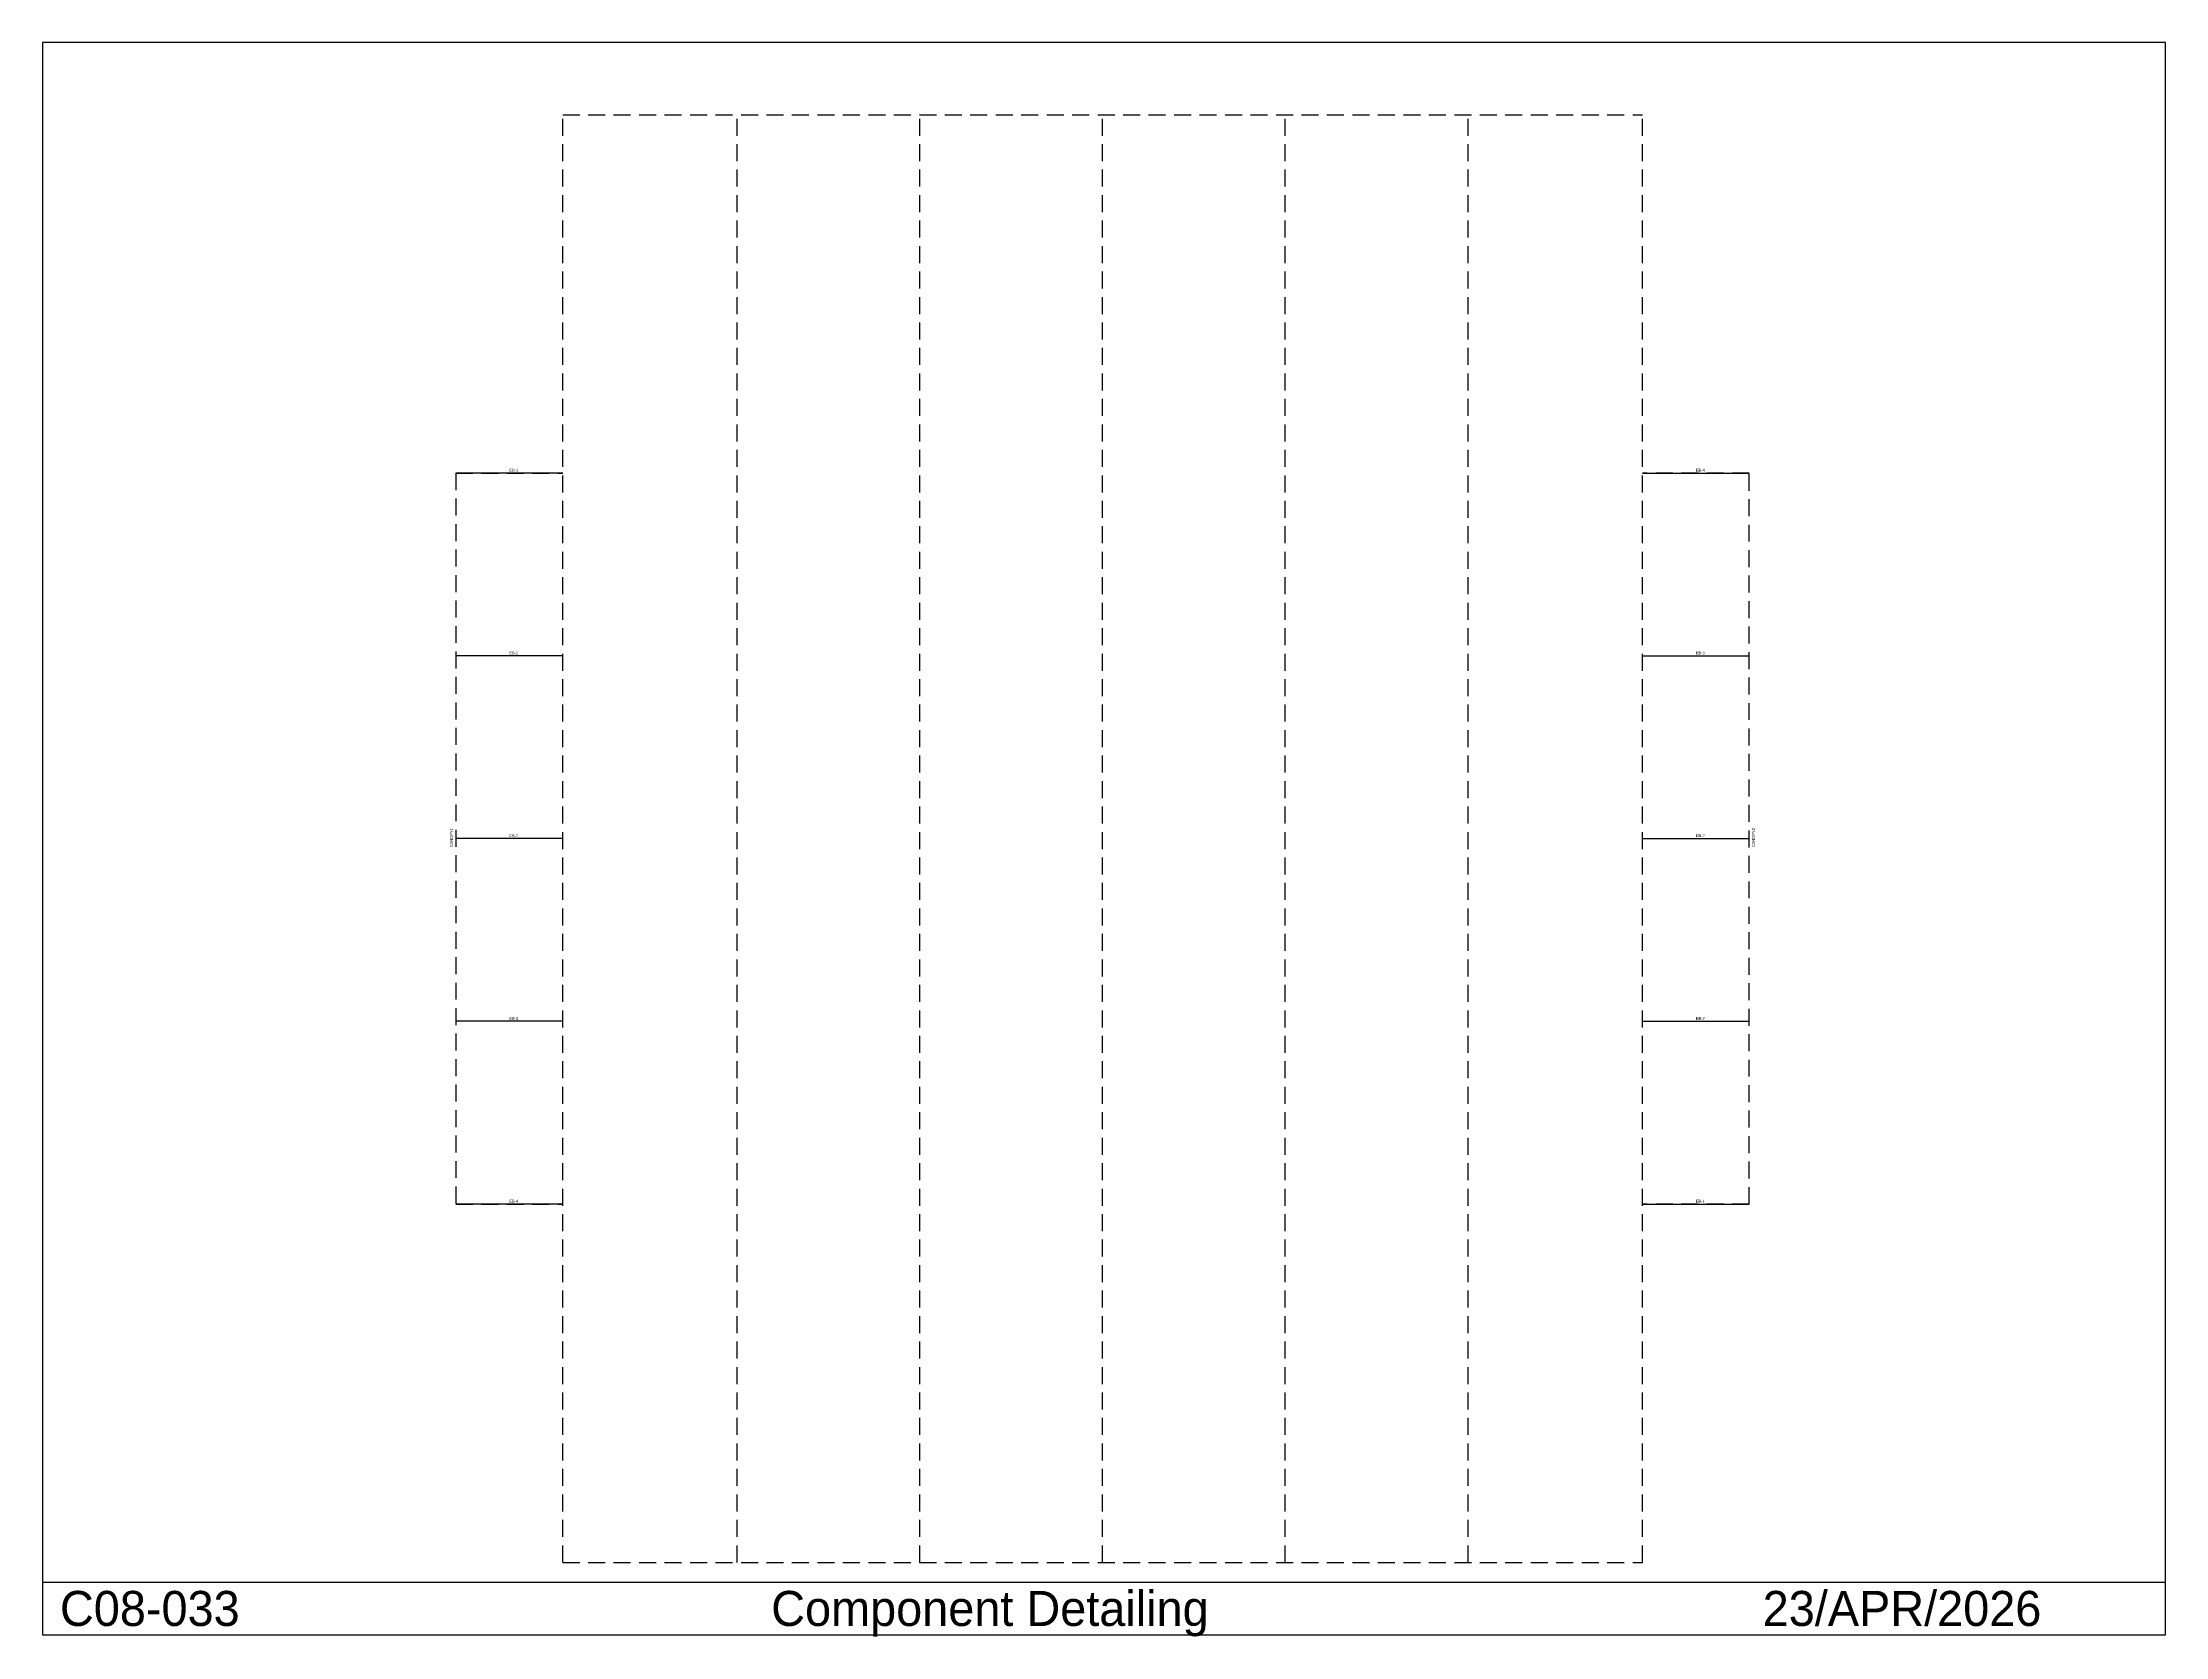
# Model space of a CAD drawing. Extents: x -21922 to 67544, y -3126 to 64050.
import ezdxf

# ---------------------------------------------------------------- set-up
doc = ezdxf.new("R2010")
doc.units = 0
doc.linetypes.add('CONTIN', pattern=[0])
doc.linetypes.add('DASHED', pattern=[1073.59, 715.73, -357.86])
doc.layers.get('0').update_dxf_attribs({"linetype": 'CONTIN'})
for name, color, linetype in [('1', 7, 'CONTIN'), ('16', 7, 'CONTIN'), ('21', 7, 'CONTIN'), ('23', 7, 'DASHED'), ('8', 5, 'DASHED')]:
    doc.layers.add(name, color=color, linetype=linetype)

msp = doc.modelspace()

# ---------------------------------------------------------------- linework, layer by layer
for p, q in [((67544.297, 64050.004), (-21922.371, 64050.004)), ((-21922.371, 64050.004), (-21922.371, -3050)), ((67544.297, -3050), (67544.297, 64050.004)), ((-21922.371, -835.7), (67544.297, -835.7)), ((-21922.371, -3050), (67544.297, -3050))]:
    msp.add_line(p, q)
at = {"layer": '1'}
for p, q in [((0, 45900.004), (-4500, 45900.004)), ((45500, 45900), (50000, 45900)), ((0, 38200.004), (-4500, 38200.004)), ((45500, 38200), (50000, 38200)), ((0, 30500.004), (-4500, 30500.004)), ((45500, 30499.998), (50000, 30499.998)), ((0, 22800.004), (-4500, 22800.004)), ((45500, 22799.998), (50000, 22799.998)), ((0, 15100.002), (-4500, 15100.002)), ((45500, 15099.999), (50000, 15099.999))]:
    msp.add_line(p, q, dxfattribs=at)
at = {"layer": '23'}
for p, q in [((7350, 0), (7350, 61000.004)), ((15049.999, 0), (15049.999, 61000.004)), ((22749.998, 0), (22749.998, 61000.004)), ((30449.998, 0), (30449.998, 61000.004)), ((38150, 0), (38150, 61000.004))]:
    msp.add_line(p, q, dxfattribs=at)
at = {"layer": '8'}
for p, q in [((0, 0), (0, 61000.004)), ((0, 61000.004), (45500, 61000.004)), ((45500, 0), (45500, 61000.004)), ((-4500, 45900.004), (-4500, 15100.002)), ((-4500, 45900.004), (0, 45900.004)), ((0, 45900.004), (0, 45900.004)), ((45500, 45900), (45500, 45900)), ((50000, 45900), (45500, 45900)), ((50000, 15099.999), (50000, 45900)), ((-4500, 15100.002), (0, 15100.002)), ((0, 15100.002), (0, 15100.002)), ((45500, 15099.999), (45500, 15099.999)), ((50000, 15099.999), (45500, 15099.999)), ((0, 0), (45500, 0))]:
    msp.add_line(p, q, dxfattribs=at)

# ---------------------------------------------------------------- texts
for s, p in [('C08-033', (-21184.271, -2680.95)), ('Component Detailing', (8787.063, -2680.95)), ('23/APR/2026', (50567.996, -2680.95))]:
    msp.add_text(s, height=1476.2).set_placement(p)
at = {"layer": '16'}
for s, p in [('EB-1', (-2250, 45960.965)), ('EB-4', (47750, 45960.961)), ('EB-2', (-2250, 38260.965)), ('EB-3', (47750, 38260.961)), ('EB-2', (-2250, 30560.965)), ('EB-2', (47750, 30560.959)), ('EB-3', (-2250, 22860.965)), ('EB-2', (47750, 22860.959)), ('EB-4', (-2250, 15160.963)), ('EB-1', (47750, 15160.96))]:
    msp.add_text(s, height=121.92, dxfattribs=at).set_placement(p)
at = {"layer": '21'}
for s, p in [('CANOPY1', (-4621.92, 30134.244)), ('CANOPY2', (50243.844, 30134.238))]:
    msp.add_text(s, height=121.92, rotation=90, dxfattribs=at).set_placement(p)

doc.saveas('drawing.dxf')
